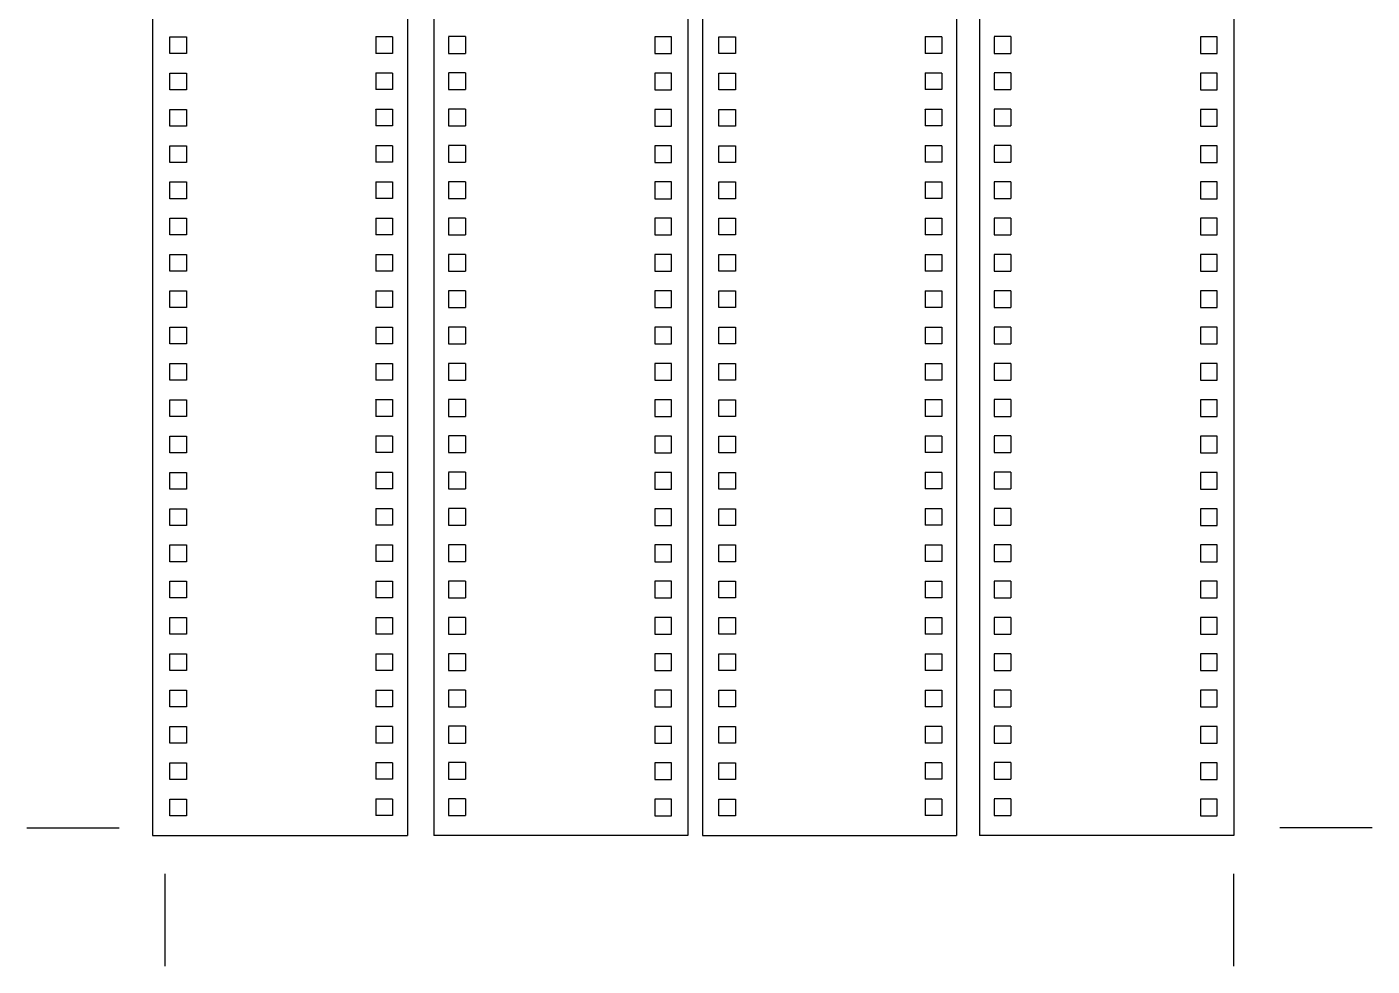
# Model space of a CAD drawing. Header units: millimetres. Extents: x 12 to 198, y -276 to -21.
# Drawn here: x 12.5 to 197.8, y -276.4 to -147 of the extents above; entities that cross this region are included whole.
import ezdxf

# ---------------------------------------------------------------- set-up
doc = ezdxf.new("R2010")
doc.units = ezdxf.units.MM

msp = doc.modelspace()

# ---------------------------------------------------------------- linework, layer by layer
at = {"color": 7, "linetype": 'Continuous'}
for p, q in [((29.79, -38.37), (29.79, -258.37)), ((64.9, -38.37), (64.9, -258.37)), ((68.54, -38.37), (68.54, -258.37)), ((103.54, -38.37), (103.54, -258.37)), ((105.52, -38.37), (105.52, -258.37)), ((140.52, -38.37), (140.52, -258.37)), ((143.69, -38.37), (143.69, -258.37)), ((178.71, -38.37), (178.71, -258.37)), ((32.18, -150.67), (32.18, -148.37)), ((32.18, -148.37), (34.48, -148.37)), ((34.48, -148.37), (34.48, -150.67)), ((60.56, -148.35), (60.56, -150.65)), ((60.56, -148.35), (62.86, -148.35)), ((62.86, -148.37), (62.86, -150.65)), ((72.88, -148.35), (70.58, -148.35)), ((70.58, -148.37), (70.58, -150.65)), ((72.88, -148.35), (72.88, -150.65)), ((101.27, -148.37), (98.97, -148.37)), ((98.97, -148.37), (98.97, -150.67)), ((101.27, -150.67), (101.27, -148.37)), ((107.8, -150.67), (107.8, -148.37)), ((107.8, -148.37), (110.1, -148.37)), ((110.1, -148.37), (110.1, -150.67)), ((136.19, -148.35), (136.19, -150.65)), ((136.19, -148.35), (138.49, -148.35)), ((138.49, -148.37), (138.49, -150.65)), ((148.02, -148.35), (145.72, -148.35)), ((145.72, -148.37), (145.72, -150.65)), ((148.02, -148.35), (148.02, -150.65)), ((176.41, -148.37), (174.11, -148.37)), ((174.11, -148.37), (174.11, -150.67)), ((176.41, -150.67), (176.41, -148.37)), ((34.48, -150.67), (32.18, -150.67)), ((62.86, -150.65), (60.56, -150.65)), ((70.58, -150.65), (72.88, -150.65)), ((98.97, -150.67), (101.27, -150.67)), ((110.1, -150.67), (107.8, -150.67)), ((138.49, -150.65), (136.19, -150.65)), ((145.72, -150.65), (148.02, -150.65)), ((174.11, -150.67), (176.41, -150.67)), ((32.18, -155.67), (32.18, -153.37)), ((32.18, -153.37), (34.48, -153.37)), ((34.48, -153.37), (34.48, -155.67)), ((60.56, -153.35), (60.56, -155.65)), ((60.56, -153.35), (62.86, -153.35)), ((62.86, -153.37), (62.86, -155.65)), ((72.88, -153.35), (70.58, -153.35)), ((70.58, -153.37), (70.58, -155.65)), ((72.88, -153.35), (72.88, -155.65)), ((101.27, -153.37), (98.97, -153.37)), ((98.97, -153.37), (98.97, -155.67)), ((101.27, -155.67), (101.27, -153.37)), ((107.8, -155.67), (107.8, -153.37)), ((107.8, -153.37), (110.1, -153.37)), ((110.1, -153.37), (110.1, -155.67)), ((136.19, -153.35), (136.19, -155.65)), ((136.19, -153.35), (138.49, -153.35)), ((138.49, -153.37), (138.49, -155.65)), ((148.02, -153.35), (145.72, -153.35)), ((145.72, -153.37), (145.72, -155.65)), ((148.02, -153.35), (148.02, -155.65)), ((176.41, -153.37), (174.11, -153.37)), ((174.11, -153.37), (174.11, -155.67)), ((176.41, -155.67), (176.41, -153.37)), ((34.48, -155.67), (32.18, -155.67)), ((62.86, -155.65), (60.56, -155.65)), ((70.58, -155.65), (72.88, -155.65)), ((98.97, -155.67), (101.27, -155.67)), ((110.1, -155.67), (107.8, -155.67)), ((138.49, -155.65), (136.19, -155.65)), ((145.72, -155.65), (148.02, -155.65)), ((174.11, -155.67), (176.41, -155.67)), ((32.18, -158.37), (34.48, -158.37)), ((32.18, -158.37), (34.48, -158.37)), ((32.18, -160.67), (32.18, -158.37)), ((32.18, -158.37), (34.48, -158.37)), ((32.18, -158.37), (34.48, -158.37)), ((34.48, -158.37), (34.48, -160.67)), ((60.56, -158.37), (60.56, -158.35)), ((60.56, -158.35), (60.56, -160.65)), ((60.56, -158.37), (60.56, -158.35)), ((60.56, -158.35), (62.86, -158.35)), ((62.86, -158.35), (62.86, -158.37)), ((62.86, -158.37), (62.86, -160.65)), ((70.58, -158.35), (70.58, -158.37)), ((72.88, -158.35), (70.58, -158.35)), ((70.58, -158.37), (70.58, -160.65)), ((72.88, -158.37), (72.88, -158.35)), ((72.88, -158.35), (72.88, -160.65)), ((72.88, -158.37), (72.88, -158.35)), ((101.27, -158.37), (98.97, -158.37)), ((98.97, -158.37), (98.97, -160.67)), ((101.27, -158.37), (98.97, -158.37)), ((101.27, -158.37), (98.97, -158.37)), ((101.27, -158.37), (98.97, -158.37)), ((101.27, -160.67), (101.27, -158.37)), ((107.8, -158.37), (110.1, -158.37)), ((107.8, -158.37), (110.1, -158.37)), ((107.8, -160.67), (107.8, -158.37)), ((107.8, -158.37), (110.1, -158.37)), ((107.8, -158.37), (110.1, -158.37)), ((110.1, -158.37), (110.1, -160.67)), ((136.19, -158.37), (136.19, -158.35)), ((136.19, -158.35), (136.19, -160.65)), ((136.19, -158.37), (136.19, -158.35)), ((136.19, -158.35), (138.49, -158.35)), ((138.49, -158.35), (138.49, -158.37)), ((138.49, -158.37), (138.49, -160.65)), ((145.72, -158.35), (145.72, -158.37)), ((148.02, -158.35), (145.72, -158.35)), ((145.72, -158.37), (145.72, -160.65)), ((148.02, -158.37), (148.02, -158.35)), ((148.02, -158.35), (148.02, -160.65)), ((148.02, -158.37), (148.02, -158.35)), ((176.41, -158.37), (174.11, -158.37)), ((174.11, -158.37), (174.11, -160.67)), ((176.41, -158.37), (174.11, -158.37)), ((176.41, -158.37), (174.11, -158.37)), ((176.41, -158.37), (174.11, -158.37)), ((176.41, -160.67), (176.41, -158.37)), ((34.48, -160.67), (32.18, -160.67)), ((62.86, -160.65), (60.56, -160.65)), ((70.58, -160.65), (72.88, -160.65)), ((98.97, -160.67), (101.27, -160.67)), ((110.1, -160.67), (107.8, -160.67)), ((138.49, -160.65), (136.19, -160.65)), ((145.72, -160.65), (148.02, -160.65)), ((174.11, -160.67), (176.41, -160.67)), ((32.18, -165.67), (32.18, -163.37)), ((32.18, -163.37), (34.48, -163.37)), ((34.48, -163.37), (34.48, -165.67)), ((60.56, -163.35), (60.56, -165.65)), ((60.56, -163.35), (62.86, -163.35)), ((62.86, -163.37), (62.86, -165.65)), ((72.88, -163.35), (70.58, -163.35)), ((70.58, -163.37), (70.58, -165.65)), ((72.88, -163.35), (72.88, -165.65)), ((101.27, -163.37), (98.97, -163.37)), ((98.97, -163.37), (98.97, -165.67)), ((101.27, -165.67), (101.27, -163.37)), ((107.8, -165.67), (107.8, -163.37)), ((107.8, -163.37), (110.1, -163.37)), ((110.1, -163.37), (110.1, -165.67)), ((136.19, -163.35), (136.19, -165.65)), ((136.19, -163.35), (138.49, -163.35)), ((138.49, -163.37), (138.49, -165.65)), ((148.02, -163.35), (145.72, -163.35)), ((145.72, -163.37), (145.72, -165.65)), ((148.02, -163.35), (148.02, -165.65)), ((176.41, -163.37), (174.11, -163.37)), ((174.11, -163.37), (174.11, -165.67)), ((176.41, -165.67), (176.41, -163.37)), ((34.48, -165.67), (32.18, -165.67)), ((62.86, -165.65), (60.56, -165.65)), ((70.58, -165.65), (72.88, -165.65)), ((98.97, -165.67), (101.27, -165.67)), ((110.1, -165.67), (107.8, -165.67)), ((138.49, -165.65), (136.19, -165.65)), ((145.72, -165.65), (148.02, -165.65)), ((174.11, -165.67), (176.41, -165.67)), ((32.18, -170.67), (32.18, -168.37)), ((32.18, -168.37), (34.48, -168.37)), ((34.48, -168.37), (34.48, -170.67)), ((60.56, -168.35), (60.56, -170.65)), ((60.56, -168.35), (62.86, -168.35)), ((62.86, -168.37), (62.86, -170.65)), ((72.88, -168.35), (70.58, -168.35)), ((70.58, -168.37), (70.58, -170.65)), ((72.88, -168.35), (72.88, -170.65)), ((101.27, -168.37), (98.97, -168.37)), ((98.97, -168.37), (98.97, -170.67)), ((101.27, -170.67), (101.27, -168.37)), ((107.8, -170.67), (107.8, -168.37)), ((107.8, -168.37), (110.1, -168.37)), ((110.1, -168.37), (110.1, -170.67)), ((136.19, -168.35), (136.19, -170.65)), ((136.19, -168.35), (138.49, -168.35)), ((138.49, -168.37), (138.49, -170.65)), ((148.02, -168.35), (145.72, -168.35)), ((145.72, -168.37), (145.72, -170.65)), ((148.02, -168.35), (148.02, -170.65)), ((176.41, -168.37), (174.11, -168.37)), ((174.11, -168.37), (174.11, -170.67)), ((176.41, -170.67), (176.41, -168.37)), ((34.48, -170.67), (32.18, -170.67)), ((62.86, -170.65), (60.56, -170.65)), ((70.58, -170.65), (72.88, -170.65)), ((98.97, -170.67), (101.27, -170.67)), ((110.1, -170.67), (107.8, -170.67)), ((138.49, -170.65), (136.19, -170.65)), ((145.72, -170.65), (148.02, -170.65)), ((174.11, -170.67), (176.41, -170.67)), ((32.18, -175.67), (32.18, -173.37)), ((32.18, -173.37), (34.48, -173.37)), ((34.48, -173.37), (34.48, -175.67)), ((60.56, -173.35), (60.56, -175.65)), ((60.56, -173.35), (62.86, -173.35)), ((62.86, -173.37), (62.86, -175.65)), ((72.88, -173.35), (70.58, -173.35)), ((70.58, -173.37), (70.58, -175.65)), ((72.88, -173.35), (72.88, -175.65)), ((101.27, -173.37), (98.97, -173.37)), ((98.97, -173.37), (98.97, -175.67)), ((101.27, -175.67), (101.27, -173.37)), ((107.8, -175.67), (107.8, -173.37)), ((107.8, -173.37), (110.1, -173.37)), ((110.1, -173.37), (110.1, -175.67)), ((136.19, -173.35), (136.19, -175.65)), ((136.19, -173.35), (138.49, -173.35)), ((138.49, -173.37), (138.49, -175.65)), ((148.02, -173.35), (145.72, -173.35)), ((145.72, -173.37), (145.72, -175.65)), ((148.02, -173.35), (148.02, -175.65)), ((176.41, -173.37), (174.11, -173.37)), ((174.11, -173.37), (174.11, -175.67)), ((176.41, -175.67), (176.41, -173.37)), ((34.48, -175.67), (32.18, -175.67)), ((62.86, -175.65), (60.56, -175.65)), ((70.58, -175.65), (72.88, -175.65)), ((98.97, -175.67), (101.27, -175.67)), ((110.1, -175.67), (107.8, -175.67)), ((138.49, -175.65), (136.19, -175.65)), ((145.72, -175.65), (148.02, -175.65)), ((174.11, -175.67), (176.41, -175.67)), ((32.18, -178.37), (34.48, -178.37)), ((32.18, -178.37), (34.48, -178.37)), ((32.18, -180.67), (32.18, -178.37)), ((32.18, -178.37), (34.48, -178.37)), ((32.18, -178.37), (34.48, -178.37)), ((34.48, -178.37), (34.48, -180.67)), ((60.56, -178.37), (60.56, -178.35)), ((60.56, -178.35), (60.56, -180.65)), ((60.56, -178.37), (60.56, -178.35)), ((60.56, -178.35), (62.86, -178.35)), ((62.86, -178.35), (62.86, -178.37)), ((62.86, -178.37), (62.86, -180.65)), ((70.58, -178.35), (70.58, -178.37)), ((72.88, -178.35), (70.58, -178.35)), ((70.58, -178.37), (70.58, -180.65)), ((72.88, -178.37), (72.88, -178.35)), ((72.88, -178.35), (72.88, -180.65)), ((72.88, -178.37), (72.88, -178.35)), ((101.27, -178.37), (98.97, -178.37)), ((98.97, -178.37), (98.97, -180.67)), ((101.27, -178.37), (98.97, -178.37)), ((101.27, -178.37), (98.97, -178.37)), ((101.27, -178.37), (98.97, -178.37)), ((101.27, -180.67), (101.27, -178.37)), ((107.8, -178.37), (110.1, -178.37)), ((107.8, -178.37), (110.1, -178.37)), ((107.8, -180.67), (107.8, -178.37)), ((107.8, -178.37), (110.1, -178.37)), ((107.8, -178.37), (110.1, -178.37)), ((110.1, -178.37), (110.1, -180.67)), ((136.19, -178.37), (136.19, -178.35)), ((136.19, -178.35), (136.19, -180.65)), ((136.19, -178.37), (136.19, -178.35)), ((136.19, -178.35), (138.49, -178.35)), ((138.49, -178.35), (138.49, -178.37)), ((138.49, -178.37), (138.49, -180.65)), ((145.72, -178.35), (145.72, -178.37)), ((148.02, -178.35), (145.72, -178.35)), ((145.72, -178.37), (145.72, -180.65)), ((148.02, -178.37), (148.02, -178.35)), ((148.02, -178.35), (148.02, -180.65)), ((148.02, -178.37), (148.02, -178.35)), ((176.41, -178.37), (174.11, -178.37)), ((174.11, -178.37), (174.11, -180.67)), ((176.41, -178.37), (174.11, -178.37)), ((176.41, -178.37), (174.11, -178.37)), ((176.41, -178.37), (174.11, -178.37)), ((176.41, -180.67), (176.41, -178.37)), ((34.48, -180.67), (32.18, -180.67)), ((62.86, -180.65), (60.56, -180.65)), ((70.58, -180.65), (72.88, -180.65)), ((98.97, -180.67), (101.27, -180.67)), ((110.1, -180.67), (107.8, -180.67)), ((138.49, -180.65), (136.19, -180.65)), ((145.72, -180.65), (148.02, -180.65)), ((174.11, -180.67), (176.41, -180.67)), ((32.18, -185.67), (32.18, -183.37)), ((32.18, -183.37), (34.48, -183.37)), ((34.48, -183.37), (34.48, -185.67)), ((60.56, -183.35), (60.56, -185.65)), ((60.56, -183.35), (62.86, -183.35)), ((62.86, -183.37), (62.86, -185.65)), ((72.88, -183.35), (70.58, -183.35)), ((70.58, -183.37), (70.58, -185.65)), ((72.88, -183.35), (72.88, -185.65)), ((101.27, -183.37), (98.97, -183.37)), ((98.97, -183.37), (98.97, -185.67)), ((101.27, -185.67), (101.27, -183.37)), ((107.8, -185.67), (107.8, -183.37)), ((107.8, -183.37), (110.1, -183.37)), ((110.1, -183.37), (110.1, -185.67)), ((136.19, -183.35), (136.19, -185.65)), ((136.19, -183.35), (138.49, -183.35)), ((138.49, -183.37), (138.49, -185.65)), ((148.02, -183.35), (145.72, -183.35)), ((145.72, -183.37), (145.72, -185.65)), ((148.02, -183.35), (148.02, -185.65)), ((176.41, -183.37), (174.11, -183.37)), ((174.11, -183.37), (174.11, -185.67)), ((176.41, -185.67), (176.41, -183.37)), ((34.48, -185.67), (32.18, -185.67)), ((62.86, -185.65), (60.56, -185.65)), ((70.58, -185.65), (72.88, -185.65)), ((98.97, -185.67), (101.27, -185.67)), ((110.1, -185.67), (107.8, -185.67)), ((138.49, -185.65), (136.19, -185.65)), ((145.72, -185.65), (148.02, -185.65)), ((174.11, -185.67), (176.41, -185.67)), ((32.18, -190.67), (32.18, -188.37)), ((32.18, -188.37), (34.48, -188.37)), ((34.48, -188.37), (34.48, -190.67)), ((60.56, -188.35), (60.56, -190.65)), ((60.56, -188.35), (62.86, -188.35)), ((62.86, -188.37), (62.86, -190.65)), ((72.88, -188.35), (70.58, -188.35)), ((70.58, -188.37), (70.58, -190.65)), ((72.88, -188.35), (72.88, -190.65)), ((101.27, -188.37), (98.97, -188.37)), ((98.97, -188.37), (98.97, -190.67)), ((101.27, -190.67), (101.27, -188.37)), ((107.8, -190.67), (107.8, -188.37)), ((107.8, -188.37), (110.1, -188.37)), ((110.1, -188.37), (110.1, -190.67)), ((136.19, -188.35), (136.19, -190.65)), ((136.19, -188.35), (138.49, -188.35)), ((138.49, -188.37), (138.49, -190.65)), ((148.02, -188.35), (145.72, -188.35)), ((145.72, -188.37), (145.72, -190.65)), ((148.02, -188.35), (148.02, -190.65)), ((176.41, -188.37), (174.11, -188.37)), ((174.11, -188.37), (174.11, -190.67)), ((176.41, -190.67), (176.41, -188.37)), ((34.48, -190.67), (32.18, -190.67)), ((62.86, -190.65), (60.56, -190.65)), ((70.58, -190.65), (72.88, -190.65)), ((98.97, -190.67), (101.27, -190.67)), ((110.1, -190.67), (107.8, -190.67)), ((138.49, -190.65), (136.19, -190.65)), ((145.72, -190.65), (148.02, -190.65)), ((174.11, -190.67), (176.41, -190.67)), ((32.18, -195.67), (32.18, -193.37)), ((32.18, -193.37), (34.48, -193.37)), ((34.48, -193.37), (34.48, -195.67)), ((60.56, -193.35), (60.56, -195.65)), ((60.56, -193.35), (62.86, -193.35)), ((62.86, -193.37), (62.86, -195.65)), ((72.88, -193.35), (70.58, -193.35)), ((70.58, -193.37), (70.58, -195.65)), ((72.88, -193.35), (72.88, -195.65)), ((101.27, -193.37), (98.97, -193.37)), ((98.97, -193.37), (98.97, -195.67)), ((101.27, -195.67), (101.27, -193.37)), ((107.8, -195.67), (107.8, -193.37)), ((107.8, -193.37), (110.1, -193.37)), ((110.1, -193.37), (110.1, -195.67)), ((136.19, -193.35), (136.19, -195.65)), ((136.19, -193.35), (138.49, -193.35)), ((138.49, -193.37), (138.49, -195.65)), ((148.02, -193.35), (145.72, -193.35)), ((145.72, -193.37), (145.72, -195.65)), ((148.02, -193.35), (148.02, -195.65)), ((176.41, -193.37), (174.11, -193.37)), ((174.11, -193.37), (174.11, -195.67)), ((176.41, -195.67), (176.41, -193.37)), ((34.48, -195.67), (32.18, -195.67)), ((62.86, -195.65), (60.56, -195.65)), ((70.58, -195.65), (72.88, -195.65)), ((98.97, -195.67), (101.27, -195.67)), ((110.1, -195.67), (107.8, -195.67)), ((138.49, -195.65), (136.19, -195.65)), ((145.72, -195.65), (148.02, -195.65)), ((174.11, -195.67), (176.41, -195.67)), ((32.18, -198.37), (34.48, -198.37)), ((32.18, -198.37), (34.48, -198.37)), ((32.18, -200.67), (32.18, -198.37)), ((32.18, -198.37), (34.48, -198.37)), ((32.18, -198.37), (34.48, -198.37)), ((34.48, -198.37), (34.48, -200.67)), ((60.56, -198.37), (60.56, -198.35)), ((60.56, -198.35), (60.56, -200.65)), ((60.56, -198.37), (60.56, -198.35)), ((60.56, -198.35), (62.86, -198.35)), ((62.86, -198.35), (62.86, -198.37)), ((62.86, -198.37), (62.86, -200.65)), ((70.58, -198.35), (70.58, -198.37)), ((72.88, -198.35), (70.58, -198.35)), ((70.58, -198.37), (70.58, -200.65)), ((72.88, -198.37), (72.88, -198.35)), ((72.88, -198.35), (72.88, -200.65)), ((72.88, -198.37), (72.88, -198.35)), ((101.27, -198.37), (98.97, -198.37)), ((98.97, -198.37), (98.97, -200.67)), ((101.27, -198.37), (98.97, -198.37)), ((101.27, -198.37), (98.97, -198.37)), ((101.27, -198.37), (98.97, -198.37)), ((101.27, -200.67), (101.27, -198.37)), ((107.8, -198.37), (110.1, -198.37)), ((107.8, -198.37), (110.1, -198.37)), ((107.8, -200.67), (107.8, -198.37)), ((107.8, -198.37), (110.1, -198.37)), ((107.8, -198.37), (110.1, -198.37)), ((110.1, -198.37), (110.1, -200.67)), ((136.19, -198.37), (136.19, -198.35)), ((136.19, -198.35), (136.19, -200.65)), ((136.19, -198.37), (136.19, -198.35)), ((136.19, -198.35), (138.49, -198.35)), ((138.49, -198.35), (138.49, -198.37)), ((138.49, -198.37), (138.49, -200.65)), ((145.72, -198.35), (145.72, -198.37)), ((148.02, -198.35), (145.72, -198.35)), ((145.72, -198.37), (145.72, -200.65)), ((148.02, -198.37), (148.02, -198.35)), ((148.02, -198.35), (148.02, -200.65)), ((148.02, -198.37), (148.02, -198.35)), ((176.41, -198.37), (174.11, -198.37)), ((174.11, -198.37), (174.11, -200.67)), ((176.41, -198.37), (174.11, -198.37)), ((176.41, -198.37), (174.11, -198.37)), ((176.41, -198.37), (174.11, -198.37)), ((176.41, -200.67), (176.41, -198.37)), ((34.48, -200.67), (32.18, -200.67)), ((62.86, -200.65), (60.56, -200.65)), ((70.58, -200.65), (72.88, -200.65)), ((98.97, -200.67), (101.27, -200.67)), ((110.1, -200.67), (107.8, -200.67)), ((138.49, -200.65), (136.19, -200.65)), ((145.72, -200.65), (148.02, -200.65)), ((174.11, -200.67), (176.41, -200.67)), ((32.18, -205.67), (32.18, -203.37)), ((32.18, -203.37), (34.48, -203.37)), ((34.48, -203.37), (34.48, -205.67)), ((60.56, -203.35), (60.56, -205.65)), ((60.56, -203.35), (62.86, -203.35)), ((62.86, -203.37), (62.86, -205.65)), ((72.88, -203.35), (70.58, -203.35)), ((70.58, -203.37), (70.58, -205.65)), ((72.88, -203.35), (72.88, -205.65)), ((101.27, -203.37), (98.97, -203.37)), ((98.97, -203.37), (98.97, -205.67)), ((101.27, -205.67), (101.27, -203.37)), ((107.8, -205.67), (107.8, -203.37)), ((107.8, -203.37), (110.1, -203.37)), ((110.1, -203.37), (110.1, -205.67)), ((136.19, -203.35), (136.19, -205.65)), ((136.19, -203.35), (138.49, -203.35)), ((138.49, -203.37), (138.49, -205.65)), ((148.02, -203.35), (145.72, -203.35)), ((145.72, -203.37), (145.72, -205.65)), ((148.02, -203.35), (148.02, -205.65)), ((176.41, -203.37), (174.11, -203.37)), ((174.11, -203.37), (174.11, -205.67)), ((176.41, -205.67), (176.41, -203.37)), ((34.48, -205.67), (32.18, -205.67)), ((62.86, -205.65), (60.56, -205.65)), ((70.58, -205.65), (72.88, -205.65)), ((98.97, -205.67), (101.27, -205.67)), ((110.1, -205.67), (107.8, -205.67)), ((138.49, -205.65), (136.19, -205.65)), ((145.72, -205.65), (148.02, -205.65)), ((174.11, -205.67), (176.41, -205.67)), ((32.18, -210.67), (32.18, -208.37)), ((32.18, -208.37), (34.48, -208.37)), ((34.48, -208.37), (34.48, -210.67)), ((60.56, -208.35), (60.56, -210.65)), ((60.56, -208.35), (62.86, -208.35)), ((62.86, -208.37), (62.86, -210.65)), ((72.88, -208.35), (70.58, -208.35)), ((70.58, -208.37), (70.58, -210.65)), ((72.88, -208.35), (72.88, -210.65)), ((101.27, -208.37), (98.97, -208.37)), ((98.97, -208.37), (98.97, -210.67)), ((101.27, -210.67), (101.27, -208.37)), ((107.8, -210.67), (107.8, -208.37)), ((107.8, -208.37), (110.1, -208.37)), ((110.1, -208.37), (110.1, -210.67)), ((136.19, -208.35), (136.19, -210.65)), ((136.19, -208.35), (138.49, -208.35)), ((138.49, -208.37), (138.49, -210.65)), ((148.02, -208.35), (145.72, -208.35)), ((145.72, -208.37), (145.72, -210.65)), ((148.02, -208.35), (148.02, -210.65)), ((176.41, -208.37), (174.11, -208.37)), ((174.11, -208.37), (174.11, -210.67)), ((176.41, -210.67), (176.41, -208.37)), ((34.48, -210.67), (32.18, -210.67)), ((62.86, -210.65), (60.56, -210.65)), ((70.58, -210.65), (72.88, -210.65)), ((98.97, -210.67), (101.27, -210.67)), ((110.1, -210.67), (107.8, -210.67)), ((138.49, -210.65), (136.19, -210.65)), ((145.72, -210.65), (148.02, -210.65)), ((174.11, -210.67), (176.41, -210.67)), ((32.18, -215.67), (32.18, -213.37)), ((32.18, -213.37), (34.48, -213.37)), ((34.48, -213.37), (34.48, -215.67)), ((60.56, -213.35), (60.56, -215.65)), ((60.56, -213.35), (62.86, -213.35)), ((62.86, -213.37), (62.86, -215.65)), ((72.88, -213.35), (70.58, -213.35)), ((70.58, -213.37), (70.58, -215.65)), ((72.88, -213.35), (72.88, -215.65)), ((101.27, -213.37), (98.97, -213.37)), ((98.97, -213.37), (98.97, -215.67)), ((101.27, -215.67), (101.27, -213.37)), ((107.8, -215.67), (107.8, -213.37)), ((107.8, -213.37), (110.1, -213.37)), ((110.1, -213.37), (110.1, -215.67)), ((136.19, -213.35), (136.19, -215.65)), ((136.19, -213.35), (138.49, -213.35)), ((138.49, -213.37), (138.49, -215.65)), ((148.02, -213.35), (145.72, -213.35)), ((145.72, -213.37), (145.72, -215.65)), ((148.02, -213.35), (148.02, -215.65)), ((176.41, -213.37), (174.11, -213.37)), ((174.11, -213.37), (174.11, -215.67)), ((176.41, -215.67), (176.41, -213.37)), ((34.48, -215.67), (32.18, -215.67)), ((62.86, -215.65), (60.56, -215.65)), ((70.58, -215.65), (72.88, -215.65)), ((98.97, -215.67), (101.27, -215.67)), ((110.1, -215.67), (107.8, -215.67)), ((138.49, -215.65), (136.19, -215.65)), ((145.72, -215.65), (148.02, -215.65)), ((174.11, -215.67), (176.41, -215.67)), ((32.18, -218.37), (34.48, -218.37)), ((32.18, -218.37), (34.48, -218.37)), ((32.18, -220.67), (32.18, -218.37)), ((32.18, -218.37), (34.48, -218.37)), ((32.18, -218.37), (34.48, -218.37)), ((34.48, -218.37), (34.48, -220.67)), ((60.56, -218.37), (60.56, -218.35)), ((60.56, -218.35), (60.56, -220.65)), ((60.56, -218.37), (60.56, -218.35)), ((60.56, -218.35), (62.86, -218.35)), ((62.86, -218.35), (62.86, -218.37)), ((62.86, -218.37), (62.86, -220.65)), ((70.58, -218.35), (70.58, -218.37)), ((72.88, -218.35), (70.58, -218.35)), ((70.58, -218.37), (70.58, -220.65)), ((72.88, -218.37), (72.88, -218.35)), ((72.88, -218.35), (72.88, -220.65)), ((72.88, -218.37), (72.88, -218.35)), ((101.27, -218.37), (98.97, -218.37)), ((98.97, -218.37), (98.97, -220.67)), ((101.27, -218.37), (98.97, -218.37)), ((101.27, -218.37), (98.97, -218.37)), ((101.27, -218.37), (98.97, -218.37)), ((101.27, -220.67), (101.27, -218.37)), ((107.8, -218.37), (110.1, -218.37)), ((107.8, -218.37), (110.1, -218.37)), ((107.8, -220.67), (107.8, -218.37)), ((107.8, -218.37), (110.1, -218.37)), ((107.8, -218.37), (110.1, -218.37)), ((110.1, -218.37), (110.1, -220.67)), ((136.19, -218.37), (136.19, -218.35)), ((136.19, -218.35), (136.19, -220.65)), ((136.19, -218.37), (136.19, -218.35)), ((136.19, -218.35), (138.49, -218.35)), ((138.49, -218.35), (138.49, -218.37)), ((138.49, -218.37), (138.49, -220.65)), ((145.72, -218.35), (145.72, -218.37)), ((148.02, -218.35), (145.72, -218.35)), ((145.72, -218.37), (145.72, -220.65)), ((148.02, -218.37), (148.02, -218.35)), ((148.02, -218.35), (148.02, -220.65)), ((148.02, -218.37), (148.02, -218.35)), ((176.41, -218.37), (174.11, -218.37)), ((174.11, -218.37), (174.11, -220.67)), ((176.41, -218.37), (174.11, -218.37)), ((176.41, -218.37), (174.11, -218.37)), ((176.41, -218.37), (174.11, -218.37)), ((176.41, -220.67), (176.41, -218.37)), ((34.48, -220.67), (32.18, -220.67)), ((62.86, -220.65), (60.56, -220.65)), ((70.58, -220.65), (72.88, -220.65)), ((98.97, -220.67), (101.27, -220.67)), ((110.1, -220.67), (107.8, -220.67)), ((138.49, -220.65), (136.19, -220.65)), ((145.72, -220.65), (148.02, -220.65)), ((174.11, -220.67), (176.41, -220.67)), ((32.18, -225.67), (32.18, -223.37)), ((32.18, -223.37), (34.48, -223.37)), ((34.48, -223.37), (34.48, -225.67)), ((60.56, -223.35), (60.56, -225.65)), ((60.56, -223.35), (62.86, -223.35)), ((62.86, -223.37), (62.86, -225.65)), ((72.88, -223.35), (70.58, -223.35)), ((70.58, -223.37), (70.58, -225.65)), ((72.88, -223.35), (72.88, -225.65)), ((101.27, -223.37), (98.97, -223.37)), ((98.97, -223.37), (98.97, -225.67)), ((101.27, -225.67), (101.27, -223.37)), ((107.8, -225.67), (107.8, -223.37)), ((107.8, -223.37), (110.1, -223.37)), ((110.1, -223.37), (110.1, -225.67)), ((136.19, -223.35), (136.19, -225.65)), ((136.19, -223.35), (138.49, -223.35)), ((138.49, -223.37), (138.49, -225.65)), ((148.02, -223.35), (145.72, -223.35)), ((145.72, -223.37), (145.72, -225.65)), ((148.02, -223.35), (148.02, -225.65)), ((176.41, -223.37), (174.11, -223.37)), ((174.11, -223.37), (174.11, -225.67)), ((176.41, -225.67), (176.41, -223.37)), ((34.48, -225.67), (32.18, -225.67)), ((62.86, -225.65), (60.56, -225.65)), ((70.58, -225.65), (72.88, -225.65)), ((98.97, -225.67), (101.27, -225.67)), ((110.1, -225.67), (107.8, -225.67)), ((138.49, -225.65), (136.19, -225.65)), ((145.72, -225.65), (148.02, -225.65)), ((174.11, -225.67), (176.41, -225.67)), ((32.18, -230.67), (32.18, -228.37)), ((32.18, -228.37), (34.48, -228.37)), ((34.48, -228.37), (34.48, -230.67)), ((60.56, -228.35), (60.56, -230.65)), ((60.56, -228.35), (62.86, -228.35)), ((62.86, -228.37), (62.86, -230.65)), ((72.88, -228.35), (70.58, -228.35)), ((70.58, -228.37), (70.58, -230.65)), ((72.88, -228.35), (72.88, -230.65)), ((101.27, -228.37), (98.97, -228.37)), ((98.97, -228.37), (98.97, -230.67)), ((101.27, -230.67), (101.27, -228.37)), ((107.8, -230.67), (107.8, -228.37)), ((107.8, -228.37), (110.1, -228.37)), ((110.1, -228.37), (110.1, -230.67)), ((136.19, -228.35), (136.19, -230.65)), ((136.19, -228.35), (138.49, -228.35)), ((138.49, -228.37), (138.49, -230.65)), ((148.02, -228.35), (145.72, -228.35)), ((145.72, -228.37), (145.72, -230.65)), ((148.02, -228.35), (148.02, -230.65)), ((176.41, -228.37), (174.11, -228.37)), ((174.11, -228.37), (174.11, -230.67)), ((176.41, -230.67), (176.41, -228.37)), ((34.48, -230.67), (32.18, -230.67)), ((62.86, -230.65), (60.56, -230.65)), ((70.58, -230.65), (72.88, -230.65)), ((98.97, -230.67), (101.27, -230.67)), ((110.1, -230.67), (107.8, -230.67)), ((138.49, -230.65), (136.19, -230.65)), ((145.72, -230.65), (148.02, -230.65)), ((174.11, -230.67), (176.41, -230.67)), ((32.18, -235.67), (32.18, -233.37)), ((32.18, -233.37), (34.48, -233.37)), ((34.48, -233.37), (34.48, -235.67)), ((60.56, -233.35), (60.56, -235.65)), ((60.56, -233.35), (62.86, -233.35)), ((62.86, -233.37), (62.86, -235.65)), ((72.88, -233.35), (70.58, -233.35)), ((70.58, -233.37), (70.58, -235.65)), ((72.88, -233.35), (72.88, -235.65)), ((101.27, -233.37), (98.97, -233.37)), ((98.97, -233.37), (98.97, -235.67)), ((101.27, -235.67), (101.27, -233.37)), ((107.8, -235.67), (107.8, -233.37)), ((107.8, -233.37), (110.1, -233.37)), ((110.1, -233.37), (110.1, -235.67)), ((136.19, -233.35), (136.19, -235.65)), ((136.19, -233.35), (138.49, -233.35)), ((138.49, -233.37), (138.49, -235.65)), ((148.02, -233.35), (145.72, -233.35)), ((145.72, -233.37), (145.72, -235.65)), ((148.02, -233.35), (148.02, -235.65)), ((176.41, -233.37), (174.11, -233.37)), ((174.11, -233.37), (174.11, -235.67)), ((176.41, -235.67), (176.41, -233.37)), ((34.48, -235.67), (32.18, -235.67)), ((62.86, -235.65), (60.56, -235.65)), ((70.58, -235.65), (72.88, -235.65)), ((98.97, -235.67), (101.27, -235.67)), ((110.1, -235.67), (107.8, -235.67)), ((138.49, -235.65), (136.19, -235.65)), ((145.72, -235.65), (148.02, -235.65)), ((174.11, -235.67), (176.41, -235.67)), ((32.18, -238.37), (34.48, -238.37)), ((32.18, -238.37), (34.48, -238.37)), ((32.18, -240.67), (32.18, -238.37)), ((32.18, -238.37), (34.48, -238.37)), ((32.18, -238.37), (34.48, -238.37)), ((34.48, -238.37), (34.48, -240.67)), ((60.56, -238.37), (60.56, -238.35)), ((60.56, -238.35), (60.56, -240.65)), ((60.56, -238.37), (60.56, -238.35)), ((60.56, -238.35), (62.86, -238.35)), ((62.86, -238.35), (62.86, -238.37)), ((62.86, -238.37), (62.86, -240.65)), ((70.58, -238.35), (70.58, -238.37)), ((72.88, -238.35), (70.58, -238.35)), ((70.58, -238.37), (70.58, -240.65)), ((72.88, -238.37), (72.88, -238.35)), ((72.88, -238.35), (72.88, -240.65)), ((72.88, -238.37), (72.88, -238.35)), ((101.27, -238.37), (98.97, -238.37)), ((98.97, -238.37), (98.97, -240.67)), ((101.27, -238.37), (98.97, -238.37)), ((101.27, -238.37), (98.97, -238.37)), ((101.27, -238.37), (98.97, -238.37)), ((101.27, -240.67), (101.27, -238.37)), ((107.8, -238.37), (110.1, -238.37)), ((107.8, -238.37), (110.1, -238.37)), ((107.8, -240.67), (107.8, -238.37)), ((107.8, -238.37), (110.1, -238.37)), ((107.8, -238.37), (110.1, -238.37)), ((110.1, -238.37), (110.1, -240.67)), ((136.19, -238.37), (136.19, -238.35)), ((136.19, -238.35), (136.19, -240.65)), ((136.19, -238.37), (136.19, -238.35)), ((136.19, -238.35), (138.49, -238.35)), ((138.49, -238.35), (138.49, -238.37)), ((138.49, -238.37), (138.49, -240.65)), ((145.72, -238.35), (145.72, -238.37)), ((148.02, -238.35), (145.72, -238.35)), ((145.72, -238.37), (145.72, -240.65)), ((148.02, -238.37), (148.02, -238.35)), ((148.02, -238.35), (148.02, -240.65)), ((148.02, -238.37), (148.02, -238.35)), ((176.41, -238.37), (174.11, -238.37)), ((174.11, -238.37), (174.11, -240.67)), ((176.41, -238.37), (174.11, -238.37)), ((176.41, -238.37), (174.11, -238.37)), ((176.41, -238.37), (174.11, -238.37)), ((176.41, -240.67), (176.41, -238.37)), ((34.48, -240.67), (32.18, -240.67)), ((62.86, -240.65), (60.56, -240.65)), ((70.58, -240.65), (72.88, -240.65)), ((98.97, -240.67), (101.27, -240.67)), ((110.1, -240.67), (107.8, -240.67)), ((138.49, -240.65), (136.19, -240.65)), ((145.72, -240.65), (148.02, -240.65)), ((174.11, -240.67), (176.41, -240.67)), ((32.18, -245.67), (32.18, -243.37)), ((32.18, -243.37), (34.48, -243.37)), ((34.48, -243.37), (34.48, -245.67)), ((60.56, -243.35), (60.56, -245.65)), ((60.56, -243.35), (62.86, -243.35)), ((62.86, -243.37), (62.86, -245.65)), ((72.88, -243.35), (70.58, -243.35)), ((70.58, -243.37), (70.58, -245.65)), ((72.88, -243.35), (72.88, -245.65)), ((101.27, -243.37), (98.97, -243.37)), ((98.97, -243.37), (98.97, -245.67)), ((101.27, -245.67), (101.27, -243.37)), ((107.8, -245.67), (107.8, -243.37)), ((107.8, -243.37), (110.1, -243.37)), ((110.1, -243.37), (110.1, -245.67)), ((136.19, -243.35), (136.19, -245.65)), ((136.19, -243.35), (138.49, -243.35)), ((138.49, -243.37), (138.49, -245.65)), ((148.02, -243.35), (145.72, -243.35)), ((145.72, -243.37), (145.72, -245.65)), ((148.02, -243.35), (148.02, -245.65)), ((176.41, -243.37), (174.11, -243.37)), ((174.11, -243.37), (174.11, -245.67)), ((176.41, -245.67), (176.41, -243.37)), ((34.48, -245.67), (32.18, -245.67)), ((62.86, -245.65), (60.56, -245.65)), ((70.58, -245.65), (72.88, -245.65)), ((98.97, -245.67), (101.27, -245.67)), ((110.1, -245.67), (107.8, -245.67)), ((138.49, -245.65), (136.19, -245.65)), ((145.72, -245.65), (148.02, -245.65)), ((174.11, -245.67), (176.41, -245.67)), ((32.18, -250.67), (32.18, -248.37)), ((32.18, -248.37), (34.48, -248.37)), ((34.48, -248.37), (34.48, -250.67)), ((60.56, -248.35), (60.56, -250.65)), ((60.56, -248.35), (62.86, -248.35)), ((62.86, -248.37), (62.86, -250.65)), ((72.88, -248.35), (70.58, -248.35)), ((70.58, -248.37), (70.58, -250.65)), ((72.88, -248.35), (72.88, -250.65)), ((101.27, -248.37), (98.97, -248.37)), ((98.97, -248.37), (98.97, -250.67)), ((101.27, -250.67), (101.27, -248.37)), ((107.8, -250.67), (107.8, -248.37)), ((107.8, -248.37), (110.1, -248.37)), ((110.1, -248.37), (110.1, -250.67)), ((136.19, -248.35), (136.19, -250.65)), ((136.19, -248.35), (138.49, -248.35)), ((138.49, -248.37), (138.49, -250.65)), ((148.02, -248.35), (145.72, -248.35)), ((145.72, -248.37), (145.72, -250.65)), ((148.02, -248.35), (148.02, -250.65)), ((176.41, -248.37), (174.11, -248.37)), ((174.11, -248.37), (174.11, -250.67)), ((176.41, -250.67), (176.41, -248.37)), ((34.48, -250.67), (32.18, -250.67)), ((62.86, -250.65), (60.56, -250.65)), ((70.58, -250.65), (72.88, -250.65)), ((98.97, -250.67), (101.27, -250.67)), ((110.1, -250.67), (107.8, -250.67)), ((138.49, -250.65), (136.19, -250.65)), ((145.72, -250.65), (148.02, -250.65)), ((174.11, -250.67), (176.41, -250.67)), ((32.18, -255.67), (32.18, -253.37)), ((32.18, -253.37), (34.48, -253.37)), ((34.48, -253.37), (34.48, -255.67)), ((60.56, -253.35), (60.56, -255.65)), ((60.56, -253.35), (62.86, -253.35)), ((62.86, -253.37), (62.86, -255.65)), ((72.88, -253.35), (70.58, -253.35)), ((70.58, -253.37), (70.58, -255.65)), ((72.88, -253.35), (72.88, -255.65)), ((101.27, -253.37), (98.97, -253.37)), ((98.97, -253.37), (98.97, -255.67)), ((101.27, -255.67), (101.27, -253.37)), ((107.8, -255.67), (107.8, -253.37)), ((107.8, -253.37), (110.1, -253.37)), ((110.1, -253.37), (110.1, -255.67)), ((136.19, -253.35), (136.19, -255.65)), ((136.19, -253.35), (138.49, -253.35)), ((138.49, -253.37), (138.49, -255.65)), ((148.02, -253.35), (145.72, -253.35)), ((145.72, -253.37), (145.72, -255.65)), ((148.02, -253.35), (148.02, -255.65)), ((176.41, -253.37), (174.11, -253.37)), ((174.11, -253.37), (174.11, -255.67)), ((176.41, -255.67), (176.41, -253.37)), ((62.86, -255.65), (60.56, -255.65)), ((70.58, -255.65), (72.88, -255.65)), ((138.49, -255.65), (136.19, -255.65)), ((145.72, -255.65), (148.02, -255.65)), ((12.5, -257.33), (25.2, -257.33)), ((34.48, -255.67), (32.18, -255.67)), ((98.97, -255.67), (101.27, -255.67)), ((110.1, -255.67), (107.8, -255.67)), ((174.11, -255.67), (176.41, -255.67)), ((197.76, -257.33), (185.06, -257.33)), ((29.79, -258.37), (64.9, -258.37)), ((103.54, -258.37), (68.54, -258.37)), ((105.52, -258.37), (140.52, -258.37)), ((178.71, -258.37), (143.69, -258.37)), ((31.55, -276.38), (31.55, -263.68)), ((178.71, -276.38), (178.71, -263.68))]:
    msp.add_line(p, q, dxfattribs=at)

doc.saveas('drawing.dxf')
